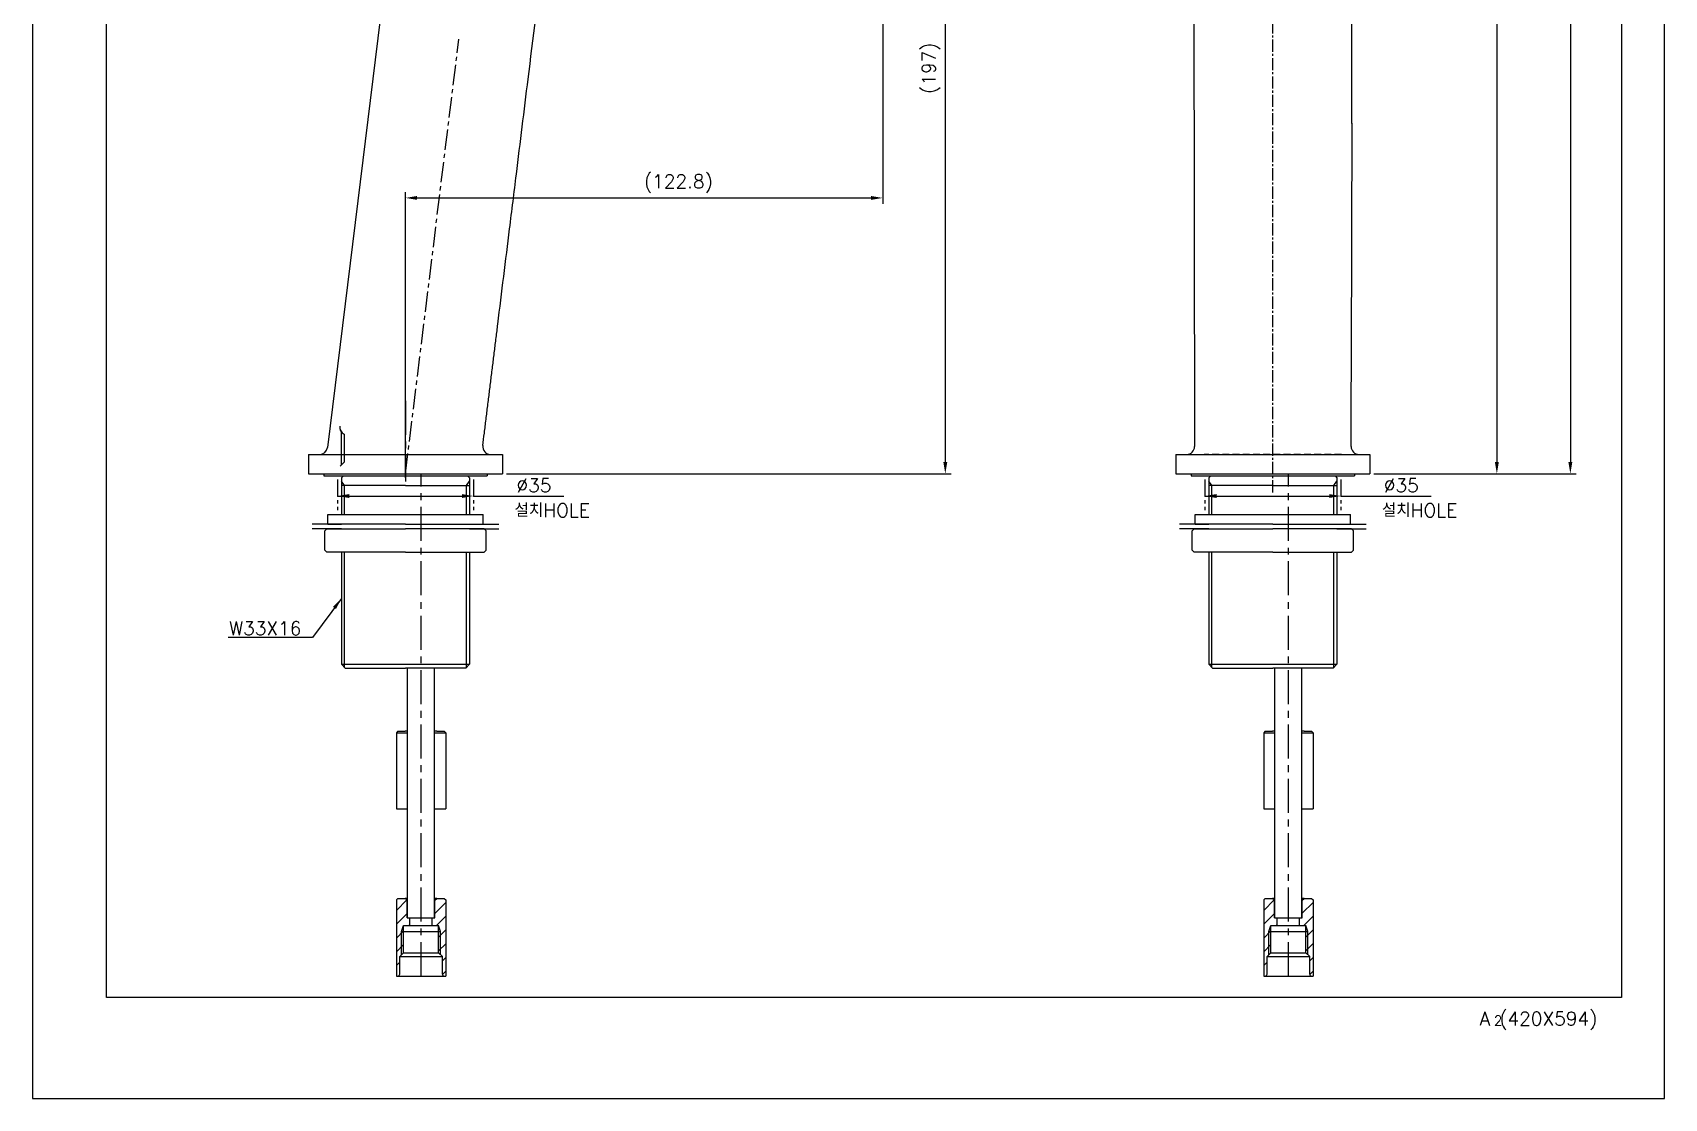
# Model space of a CAD drawing. Extents: x 33808 to 34228, y -33611 to -33017.
# Drawn here: x 33807.5 to 34227.5, y -33611 to -33336.7 of the extents above; entities that cross this region are included whole.
import ezdxf

# ---------------------------------------------------------------- set-up
doc = ezdxf.new("R2010")
doc.units = 0
doc.header["$LTSCALE"] = 7
doc.header["$MEASUREMENT"] = 0
for name, pattern in [('CENTER', [2, 1.25, -0.25, 0.25, -0.25]), ('CENTER2', [1.125, 0.75, -0.125, 0.125, -0.125]), ('HIDDEN', [0.375, 0.25, -0.125]), ('PHANTOM', [2.5, 1.25, -0.25, 0.25, -0.25, 0.25, -0.25])]:
    doc.linetypes.add(name, pattern=pattern)
doc.layers.get('0').update_dxf_attribs({"color": 2, "linetype": 'CONTINUOUS'})
for name, color, linetype in [('08_ALL_FEATURES', 7, 'CONTINUOUS'), ('CENTER', 1, 'CENTER'), ('CL', 1, 'CENTER'), ('D', 2, 'CONTINUOUS'), ('DWG', 7, 'CONTINUOUS'), ('PH', 3, 'PHANTOM'), ('TXT', 4, 'CONTINUOUS')]:
    doc.layers.add(name, color=color, linetype=linetype)
doc.styles.add('GHS', font='romans', dxfattribs={"bigfont": 'ghs'})
doc.dimstyles.new('STANDARD$7', dxfattribs={"dimscale": 0, "dimtxt": 3.5, "dimasz": 3, "dimexe": 1.5, "dimexo": 1, "dimgap": 1, "dimtad": 3, "dimtoh": 1, "dimdec": 4, "dimdsep": 46, "dimtxsty": 'GHS', "dimcen": 1, "dimclrd": 256, "dimclre": 256, "dimclrt": 256, "dimadec": 4, "dimazin": 2, "dimtfac": 1, "dimtdec": 4, "dimtix": 1, "dimtmove": 2, "dimatfit": 0, "dimfxl": 0, "dimtolj": 1, "dimtzin": 0, "dimlwd": -1, "dimlwe": -1, "dimarcsym": 0})

msp = doc.modelspace()

# ---------------------------------------------------------------- hatches: boundary and pattern name
at = {"layer": 'D'}
h = msp.add_hatch(dxfattribs=at)
h.set_pattern_fill('ANSI31', color=3, scale=20, angle=360)
h.set_pattern_definition([(45, (40824.5362, -28608.6003), (-1.76776695, 1.76776695), [])])
h.paths.add_polyline_path([(33913.85, -33559.94), (33913.45, -33559.54), (33911.55, -33559.54), (33911.05, -33560.04), (33911.05, -33564.54), (33910.35, -33564.54), (33910.35, -33566.54), (33910.85, -33566.54), (33912, -33566.54), (33912.5, -33568.04), (33912.5, -33574.04), (33913, -33574.54), (33913, -33579.04, 0.414214), (33913.5, -33579.54), (33913.85, -33579.54)])
h.paths.add_polyline_path([(33912, -33566.54), (33912, -33568.04), (33912.5, -33568.04)], flags=17)
h.paths.add_polyline_path([(33912.5, -33568.04), (33912, -33568.04), (33912, -33573.54), (33912.5, -33574.04)], flags=17)
h.paths.add_polyline_path([(33903, -33568.04), (33902.5, -33568.04), (33902.5, -33574.04), (33903, -33573.54)], flags=17)
h.paths.add_polyline_path([(33903, -33566.54), (33902.5, -33568.04), (33903, -33568.04)], flags=17)
h.paths.add_polyline_path([(33903, -33566.54), (33904.65, -33566.54), (33904.65, -33564.54), (33903.95, -33564.54), (33903.95, -33560.04), (33903.45, -33559.54), (33901.55, -33559.54), (33901.15, -33559.94), (33901.15, -33579.54), (33901.5, -33579.54, 0.414214), (33902, -33579.04), (33902, -33574.54), (33902.5, -33574.04), (33902.5, -33568.04)])
h = msp.add_hatch(dxfattribs=at)
h.set_pattern_fill('ANSI31', color=3, scale=20, angle=360)
h.set_pattern_definition([(45, (41047.7804, -28608.6003), (-1.76776695, 1.76776695), [])])
h.paths.add_polyline_path([(34137.1, -33559.94), (34136.7, -33559.54), (34134.8, -33559.54), (34134.3, -33560.04), (34134.3, -33564.54), (34133.6, -33564.54), (34133.6, -33566.54), (34134.1, -33566.54), (34135.25, -33566.54), (34135.75, -33568.04), (34135.75, -33574.04), (34136.25, -33574.54), (34136.25, -33579.04, 0.414214), (34136.75, -33579.54), (34137.1, -33579.54)])
h.paths.add_polyline_path([(34135.25, -33566.54), (34135.25, -33568.04), (34135.75, -33568.04)], flags=17)
h.paths.add_polyline_path([(34135.75, -33568.04), (34135.25, -33568.04), (34135.25, -33573.54), (34135.75, -33574.04)], flags=17)
h.paths.add_polyline_path([(34126.25, -33568.04), (34125.75, -33568.04), (34125.75, -33574.04), (34126.25, -33573.54)], flags=17)
h.paths.add_polyline_path([(34126.25, -33566.54), (34125.75, -33568.04), (34126.25, -33568.04)], flags=17)
h.paths.add_polyline_path([(34126.25, -33566.54), (34127.9, -33566.54), (34127.9, -33564.54), (34127.2, -33564.54), (34127.2, -33560.04), (34126.7, -33559.54), (34124.8, -33559.54), (34124.4, -33559.94), (34124.4, -33579.54), (34124.75, -33579.54, 0.414214), (34125.25, -33579.04), (34125.25, -33574.54), (34125.75, -33574.04), (34125.75, -33568.04)])

# ---------------------------------------------------------------- linework, layer by layer
at = {"color": 7, "linetype": 'Continuous'}
for p, q in [((33907.03, -33252.24), (33883.38, -33443.51)), ((33907.03, -33252.24), (33883.38, -33443.51)), ((33887.7, -33440.07), (33887.7, -33447.27)), ((33878.5, -33445.27), (33903.5, -33445.27)), ((33878.5, -33445.27), (33878.5, -33450.27)), ((33887.7, -33447.27), (33886.7, -33448.27)), ((33903.5, -33445.27), (33928.5, -33445.27)), ((33928.5, -33445.27), (33928.5, -33450.27)), ((33878.5, -33450.27), (33928.5, -33450.27))]:
    msp.add_line(p, q, dxfattribs=at)
at = {"linetype": 'Continuous'}
msp.add_lwpolyline([(34227.53, -33611.02), (34227.53, -33017.02), (33807.53, -33017.02), (33807.53, -33611.02)], close=True, dxfattribs=at)
at = {"color": 7, "linetype": 'Continuous'}
msp.add_lwpolyline([(33886.58, -33438.02), (33886.6, -33438.64), (33886.81, -33439.23), (33887.19, -33439.72), (33887.7, -33440.07)], dxfattribs=at)
for centre, start, end in [((33888.57, -33438.27), 172.9522, 244.4734), ((33881.4, -33443.27), 270, 352.9522), ((33925.38, -33443.27), 172.9522, 270.0001)]:
    msp.add_arc(centre, 2, start, end, dxfattribs=at)
msp.add_open_spline([(33923.4, -33443.02), (33923.53, -33441.94), (33923.81, -33439.71), (33924.24, -33436.24), (33924.67, -33432.75), (33925.1, -33429.25), (33925.54, -33425.74), (33925.97, -33422.24), (33926.4, -33418.74), (33926.84, -33415.23), (33928.13, -33404.72), (33929.87, -33390.71), (33932.47, -33369.69), (33935.35, -33346.33), (33937.95, -33325.31), (33939.68, -33311.3), (33940.26, -33306.63), (33940.7, -33303.13), (33941.13, -33299.62), (33941.56, -33296.12), (33941.99, -33292.61), (33942.43, -33289.11), (33942.86, -33285.61), (33943.29, -33282.1), (33943.74, -33278.6), (33944.12, -33275.09), (33944.75, -33271.65), (33945.84, -33268.27), (33947.33, -33265), (33949.16, -33261.99), (33951.34, -33259.2), (33953.82, -33256.7), (33956.61, -33254.48), (33959.57, -33252.65), (33962.79, -33251.14), (33966.15, -33250.03), (33969.61, -33249.32), (33973.13, -33249.03), (33976.67, -33249.15), (33980.16, -33249.67), (33983.58, -33250.64), (33986.86, -33251.89), (33990.19, -33253.09), (33993.5, -33254.3), (33996.82, -33255.5), (34000.14, -33256.71), (34003.45, -33257.92), (34006.77, -33259.12), (34009.54, -33260.13), (34011.2, -33260.73), (34011.76, -33260.94)], degree=3, knots=[0, 0, 0, 0, 0.01304, 0.027039, 0.041038, 0.055036, 0.069035, 0.083033, 0.097032, 0.11103, 0.125029, 0.223019, 0.279013, 0.377003, 0.50299, 0.530988, 0.544986, 0.558985, 0.572983, 0.586982, 0.60098, 0.614979, 0.628978, 0.642976, 0.656975, 0.670973, 0.684972, 0.698971, 0.712969, 0.726968, 0.740966, 0.754965, 0.768963, 0.782962, 0.796961, 0.810959, 0.824958, 0.838956, 0.852955, 0.866953, 0.880952, 0.894951, 0.908949, 0.922948, 0.936946, 0.950945, 0.964943, 0.978942, 0.992941, 1, 1, 1, 1], dxfattribs=at)
at = {"layer": '08_ALL_FEATURES', "color": 7, "linetype": 'Continuous'}
for p, q in [((34147.07, -33341.23), (34147.18, -33230.52)), ((34147.05, -33360.13), (34147.13, -33250.94)), ((34106.35, -33256.64), (34106.6, -33443.26)), ((34147.04, -33360.05), (34146.95, -33419.85)), ((34146.9, -33443.26), (34146.97, -33410.08)), ((34101.75, -33445.27), (34151.75, -33445.27)), ((34101.75, -33445.27), (34101.75, -33450.27)), ((34151.75, -33445.27), (34151.75, -33450.27)), ((34101.75, -33450.27), (34151.75, -33450.27))]:
    msp.add_line(p, q, dxfattribs=at)
at = {"layer": '08_ALL_FEATURES', "color": 8, "linetype": 'HIDDEN'}
msp.add_line((34144.4, -33445.27), (34109.1, -33445.27), dxfattribs=at)
at = {"layer": '08_ALL_FEATURES', "color": 7, "linetype": 'Continuous'}
for centre, radius, start, end in [((33888.92, -32741.38), 702.03, 271.19007, 271.19018), ((34104.6, -33443.27), 2, 270, 0.0772), ((34148.9, -33443.27), 2, 179.8835, 270)]:
    msp.add_arc(centre, radius, start, end, dxfattribs=at)
at = {"layer": 'CENTER', "linetype": 'CENTER', "ltscale": 0.6}
msp.add_line((33903.5, -33450.27), (33917.24, -33338.38), dxfattribs=at)
at = {"layer": 'CL', "linetype": 'CENTER2', "ltscale": 0.6}
msp.add_line((34126.75, -33455.08), (34126.74, -33120.28), dxfattribs=at)
at = {"layer": 'CL', "linetype": 'CENTER'}
msp.add_line((33903.5, -33431.45), (33903.5, -33452.27), dxfattribs=at)
at = {"layer": 'D'}
for p, q in [((34203.33, -33127.02), (34203.33, -33447.27)), ((34184.41, -33158.08), (34184.41, -33447.27)), ((34026.35, -33254.27), (34026.35, -33380.77)), ((34042.44, -33256.27), (34042.44, -33447.27)), ((33903.5, -33451.27), (33903.5, -33377.77)), ((33906.5, -33379.27), (34023.35, -33379.27)), ((33887, -33447.97), (33887, -33439.52)), ((33929.5, -33450.27), (34043.94, -33450.27)), ((34152.75, -33450.27), (34185.91, -33450.27)), ((34152.75, -33450.27), (34204.83, -33450.27)), ((33886, -33455.99), (33918, -33455.99)), ((33921, -33455.99), (33944.22, -33455.99)), ((34109.25, -33455.99), (34141.25, -33455.99)), ((34144.25, -33455.99), (34167.46, -33455.99)), ((33887, -33499.27), (33920, -33499.27)), ((34110.25, -33499.27), (34143.25, -33499.27)), ((33901.15, -33516.93), (33904, -33516.93)), ((33911, -33516.93), (33913.85, -33516.93)), ((34124.4, -33516.93), (34127.25, -33516.93)), ((34134.25, -33516.93), (34137.1, -33516.93)), ((33902.5, -33568.04), (33903, -33566.54)), ((33902.5, -33574.04), (33902.5, -33568.04)), ((33912.5, -33568.04), (33912, -33566.54)), ((33912.5, -33574.04), (33912.5, -33568.04)), ((34125.75, -33568.04), (34126.25, -33566.54)), ((34125.75, -33574.04), (34125.75, -33568.04)), ((34135.75, -33568.04), (34135.25, -33566.54)), ((34135.75, -33574.04), (34135.75, -33568.04))]:
    msp.add_line(p, q, dxfattribs=at)
at = {"layer": 'D', "color": 1, "linetype": 'CENTER', "lineweight": 25}
for p, q in [((33907.5, -33579.54), (33907.5, -33450.27)), ((34130.75, -33579.54), (34130.75, -33450.27))]:
    msp.add_line(p, q, dxfattribs=at)
at = {"layer": 'D'}
for points in [[(33906.5, -33378.77), (33906.5, -33379.77), (33903.5, -33379.27)], [(34023.35, -33378.77), (34023.35, -33379.77), (34026.35, -33379.27)], [(34041.94, -33447.27), (34042.94, -33447.27), (34042.44, -33450.27)], [(34183.91, -33447.27), (34184.91, -33447.27), (34184.41, -33450.27)], [(34202.83, -33447.27), (34203.83, -33447.27), (34203.33, -33450.27)], [(33889, -33455.49), (33889, -33456.49), (33886, -33455.99)], [(33918, -33455.49), (33918, -33456.49), (33921, -33455.99)], [(34112.25, -33455.49), (34112.25, -33456.49), (34109.25, -33455.99)], [(34141.25, -33455.49), (34141.25, -33456.49), (34144.25, -33455.99)]]:
    msp.add_solid(points, dxfattribs=at)
at = {"layer": 'DWG'}
for p, q in [((33882.5, -33450.27), (33882.5, -33450.77)), ((33882.5, -33450.77), (33903.5, -33450.77)), ((33887.5, -33450.77), (33887, -33451.27)), ((33887, -33451.27), (33887, -33460.77)), ((33903.5, -33450.77), (33924.5, -33450.77)), ((33919.5, -33450.77), (33920, -33451.27)), ((33920, -33451.27), (33920, -33460.77)), ((33924.5, -33450.27), (33924.5, -33450.77)), ((34105.75, -33450.27), (34105.75, -33450.77)), ((34105.75, -33450.77), (34126.75, -33450.77)), ((34110.75, -33450.77), (34110.25, -33451.27)), ((34110.25, -33451.27), (34110.25, -33460.77)), ((34126.75, -33450.77), (34147.75, -33450.77)), ((34142.75, -33450.77), (34143.25, -33451.27)), ((34143.25, -33451.27), (34143.25, -33460.77)), ((34147.75, -33450.27), (34147.75, -33450.77)), ((33903.5, -33453.27), (33887, -33453.27)), ((33903.5, -33453.27), (33920, -33453.27)), ((34126.75, -33453.27), (34110.25, -33453.27)), ((34126.75, -33453.27), (34143.25, -33453.27)), ((33883.5, -33460.77), (33903.5, -33460.77)), ((33883.5, -33463.27), (33883.5, -33460.77)), ((33903.5, -33460.77), (33923.5, -33460.77)), ((33923.5, -33463.27), (33923.5, -33460.77)), ((34106.75, -33460.77), (34126.75, -33460.77)), ((34106.75, -33463.27), (34106.75, -33460.77)), ((34126.75, -33460.77), (34146.75, -33460.77)), ((34146.75, -33463.27), (34146.75, -33460.77)), ((33903.5, -33463.27), (33879.5, -33463.27)), ((33887, -33464.47), (33879.5, -33464.47)), ((33883.22, -33464.47), (33882.72, -33464.97)), ((33882.72, -33469.97), (33882.72, -33464.97)), ((33883.22, -33464.47), (33903.5, -33464.47)), ((33883.5, -33463.27), (33887, -33463.27)), ((33903.5, -33463.27), (33927.5, -33463.27)), ((33923.79, -33464.47), (33903.5, -33464.47)), ((33920, -33463.27), (33923.5, -33463.27)), ((33920, -33464.47), (33927.5, -33464.47)), ((33923.79, -33464.47), (33924.29, -33464.97)), ((33924.29, -33469.97), (33924.29, -33464.97)), ((34126.75, -33463.27), (34102.75, -33463.27)), ((34110.25, -33464.47), (34102.75, -33464.47)), ((34106.46, -33464.47), (34105.96, -33464.97)), ((34105.96, -33469.97), (34105.96, -33464.97)), ((34106.46, -33464.47), (34126.75, -33464.47)), ((34106.75, -33463.27), (34110.25, -33463.27)), ((34126.75, -33463.27), (34150.75, -33463.27)), ((34147.03, -33464.47), (34126.75, -33464.47)), ((34143.25, -33463.27), (34146.75, -33463.27)), ((34143.25, -33464.47), (34150.75, -33464.47)), ((34147.03, -33464.47), (34147.53, -33464.97)), ((34147.53, -33469.97), (34147.53, -33464.97)), ((33882.72, -33469.97), (33883.22, -33470.47)), ((33903.5, -33470.47), (33883.22, -33470.47)), ((33887, -33470.47), (33887, -33499.27)), ((33903.5, -33470.47), (33923.79, -33470.47)), ((33920, -33470.47), (33920, -33499.27)), ((33924.29, -33469.97), (33923.79, -33470.47)), ((34105.96, -33469.97), (34106.46, -33470.47)), ((34126.75, -33470.47), (34106.46, -33470.47)), ((34110.25, -33470.47), (34110.25, -33499.27)), ((34126.75, -33470.47), (34147.03, -33470.47)), ((34143.25, -33470.47), (34143.25, -33499.27)), ((34147.53, -33469.97), (34147.03, -33470.47)), ((33887, -33499.27), (33888, -33500.27)), ((33888, -33500.27), (33903.5, -33500.27)), ((33919, -33500.27), (33903.5, -33500.27)), ((33904, -33500.27), (33903.5, -33500.27)), ((33904, -33564.54), (33904, -33500.27)), ((33911, -33564.54), (33911, -33500.27)), ((33920, -33499.27), (33919, -33500.27)), ((34110.25, -33499.27), (34111.25, -33500.27)), ((34111.25, -33500.27), (34126.75, -33500.27)), ((34142.25, -33500.27), (34126.75, -33500.27)), ((34127.25, -33500.27), (34126.75, -33500.27)), ((34127.25, -33564.54), (34127.25, -33500.27)), ((34134.25, -33564.54), (34134.25, -33500.27)), ((34143.25, -33499.27), (34142.25, -33500.27)), ((33901.55, -33516.53), (33901.15, -33516.93)), ((33901.15, -33516.93), (33901.15, -33536.53)), ((33901.55, -33516.53), (33903.45, -33516.53)), ((33904, -33516.53), (33903.45, -33516.53)), ((33911.55, -33516.53), (33911, -33516.53)), ((33911.55, -33516.53), (33913.45, -33516.53)), ((33913.45, -33516.53), (33913.85, -33516.93)), ((33913.85, -33516.93), (33913.85, -33536.53)), ((34124.8, -33516.53), (34124.4, -33516.93)), ((34124.4, -33516.93), (34124.4, -33536.53)), ((34124.8, -33516.53), (34126.7, -33516.53)), ((34127.25, -33516.53), (34126.7, -33516.53)), ((34134.8, -33516.53), (34134.25, -33516.53)), ((34134.8, -33516.53), (34136.7, -33516.53)), ((34136.7, -33516.53), (34137.1, -33516.93)), ((34137.1, -33516.93), (34137.1, -33536.53)), ((33911, -33521.53), (33911.05, -33521.53)), ((34134.25, -33521.53), (34134.3, -33521.53)), ((33901.15, -33536.53), (33904, -33536.53)), ((33911, -33536.53), (33913.85, -33536.53)), ((34124.4, -33536.53), (34127.25, -33536.53)), ((34134.25, -33536.53), (34137.1, -33536.53)), ((33901.55, -33559.54), (33901.15, -33559.94)), ((33901.15, -33559.94), (33901.15, -33579.54)), ((33901.55, -33559.54), (33903.45, -33559.54)), ((33903.95, -33560.04), (33903.45, -33559.54)), ((33904, -33559.54), (33903.45, -33559.54)), ((33903.95, -33564.54), (33903.95, -33560.04)), ((33903.95, -33560.04), (33904, -33560.04)), ((33911.55, -33559.54), (33911, -33559.54)), ((33911, -33560.04), (33911.05, -33560.04)), ((33911.05, -33560.04), (33911.55, -33559.54)), ((33911.05, -33564.54), (33911.05, -33560.04)), ((33911.55, -33559.54), (33913.45, -33559.54)), ((33913.45, -33559.54), (33913.85, -33559.94)), ((33913.85, -33559.94), (33913.85, -33579.54)), ((34124.8, -33559.54), (34124.4, -33559.94)), ((34124.4, -33559.94), (34124.4, -33579.54)), ((34124.8, -33559.54), (34126.7, -33559.54)), ((34127.2, -33560.04), (34126.7, -33559.54)), ((34127.25, -33559.54), (34126.7, -33559.54)), ((34127.2, -33564.54), (34127.2, -33560.04)), ((34127.2, -33560.04), (34127.25, -33560.04)), ((34134.8, -33559.54), (34134.25, -33559.54)), ((34134.25, -33560.04), (34134.3, -33560.04)), ((34134.3, -33560.04), (34134.8, -33559.54)), ((34134.3, -33564.54), (34134.3, -33560.04)), ((34134.8, -33559.54), (34136.7, -33559.54)), ((34136.7, -33559.54), (34137.1, -33559.94)), ((34137.1, -33559.94), (34137.1, -33579.54)), ((33903.95, -33564.54), (33911.05, -33564.54)), ((33904.65, -33566.54), (33904.65, -33564.54)), ((33910.35, -33566.54), (33910.35, -33564.54)), ((34127.2, -33564.54), (34134.3, -33564.54)), ((34127.9, -33566.54), (34127.9, -33564.54)), ((34133.6, -33566.54), (34133.6, -33564.54)), ((33902.5, -33568.04), (33912.5, -33568.04)), ((33903, -33573.54), (33903, -33566.54)), ((33903, -33566.54), (33912, -33566.54)), ((33904.15, -33566.54), (33910.85, -33566.54)), ((33912, -33573.54), (33912, -33566.54)), ((34125.75, -33568.04), (34135.75, -33568.04)), ((34126.25, -33573.54), (34126.25, -33566.54)), ((34126.25, -33566.54), (34135.25, -33566.54)), ((34127.4, -33566.54), (34134.1, -33566.54)), ((34135.25, -33573.54), (34135.25, -33566.54)), ((33902, -33574.54), (33903, -33573.54)), ((33902, -33574.54), (33913, -33574.54)), ((33902, -33579.04), (33902, -33574.54)), ((33903, -33573.54), (33912, -33573.54)), ((33913, -33574.54), (33912, -33573.54)), ((33913, -33579.04), (33913, -33574.54)), ((34125.25, -33574.54), (34126.25, -33573.54)), ((34125.25, -33574.54), (34136.25, -33574.54)), ((34125.25, -33579.04), (34125.25, -33574.54)), ((34126.25, -33573.54), (34135.25, -33573.54)), ((34136.25, -33574.54), (34135.25, -33573.54)), ((34136.25, -33579.04), (34136.25, -33574.54)), ((33901.15, -33579.54), (33913.85, -33579.54)), ((34124.4, -33579.54), (34137.1, -33579.54))]:
    msp.add_line(p, q, dxfattribs=at)
at = {"layer": 'DWG', "color": 2}
for p, q in [((33887.8, -33453.27), (33887, -33452.17)), ((33919.2, -33453.27), (33920, -33452.17)), ((34111.05, -33453.27), (34110.25, -33452.17)), ((34142.45, -33453.27), (34143.25, -33452.17)), ((33887.8, -33460.77), (33887.8, -33453.27)), ((33919.2, -33460.77), (33919.2, -33453.27)), ((34111.05, -33460.77), (34111.05, -33453.27)), ((34142.45, -33460.77), (34142.45, -33453.27)), ((33887.8, -33500.07), (33887.8, -33470.47)), ((33919.2, -33500.07), (33919.2, -33470.47)), ((34111.05, -33500.07), (34111.05, -33470.47)), ((34142.45, -33500.07), (34142.45, -33470.47))]:
    msp.add_line(p, q, dxfattribs=at)
at = {"layer": 'DWG'}
for centre, start, end in [((33901.5, -33579.04), 270, 0), ((33913.5, -33579.04), 180, 270), ((34124.75, -33579.04), 270, 0), ((34136.75, -33579.04), 180, 270)]:
    msp.add_arc(centre, 0.5, start, end, dxfattribs=at)
at = {"layer": 'PH', "ltscale": 0.5}
for p, q in [((33886, -33451.77), (33886, -33459.77)), ((33921, -33451.77), (33921, -33459.77)), ((34109.25, -33451.77), (34109.25, -33459.77)), ((34144.25, -33451.77), (34144.25, -33459.77))]:
    msp.add_line(p, q, dxfattribs=at)
at = {"layer": 'TXT', "color": 4}
for p, q in [((33826.53, -33585.02), (33826.53, -33031.02)), ((34216.53, -33585.02), (33826.53, -33585.02))]:
    msp.add_line(p, q, dxfattribs=at)
at = {"layer": 'TXT', "color": 4, "linetype": 'Continuous'}
msp.add_line((34216.53, -33031.02), (34216.53, -33585.02), dxfattribs=at)

# ---------------------------------------------------------------- texts
at = {"color": 7, "style": 'GHS'}
for s, height, p in [('A (420X594)', 3.5, (34179.95, -33592.24)), ('2', 2.5, (34183.66, -33592.23))]:
    msp.add_text(s, height=height, dxfattribs=at).set_placement(p)
at = {"layer": 'D', "style": 'GHS'}
msp.add_text('W33X16', height=3.5, dxfattribs=at).set_placement((33858.1, -33491.81))
at = {"layer": 'D', "insert": (34038.78, -33345.87), "char_height": 3.5, "attachment_point": 5, "rotation": 90, "style": 'GHS'}
msp.add_mtext('\\A1;(197)', dxfattribs=at)
at = {"layer": 'D', "char_height": 3.5, "attachment_point": 5, "style": 'GHS'}
for s, insert in [('\\A1;(122.8)', (33973.74, -33375.6)), ('\\A1;%%C35', (33936.56, -33453.24)), ('\\A1;%%C35', (34159.81, -33453.24)), ('\\A1;설치HOLE', (33941.26, -33459.65)), ('\\A1;설치HOLE', (34164.51, -33459.65))]:
    msp.add_mtext(s, dxfattribs=dict(at, insert=insert))

# ---------------------------------------------------------------- leaders
at = {"layer": 'D'}
msp.add_leader([(33887, -33482.38), (33879.56, -33492.39), (33857.84, -33492.39)], dimstyle='STANDARD$7', override={"dimscale": 1, "dimtad": 0, "dimcen": -1, "dimtmove": 1}, dxfattribs=at)

doc.saveas('drawing.dxf')
